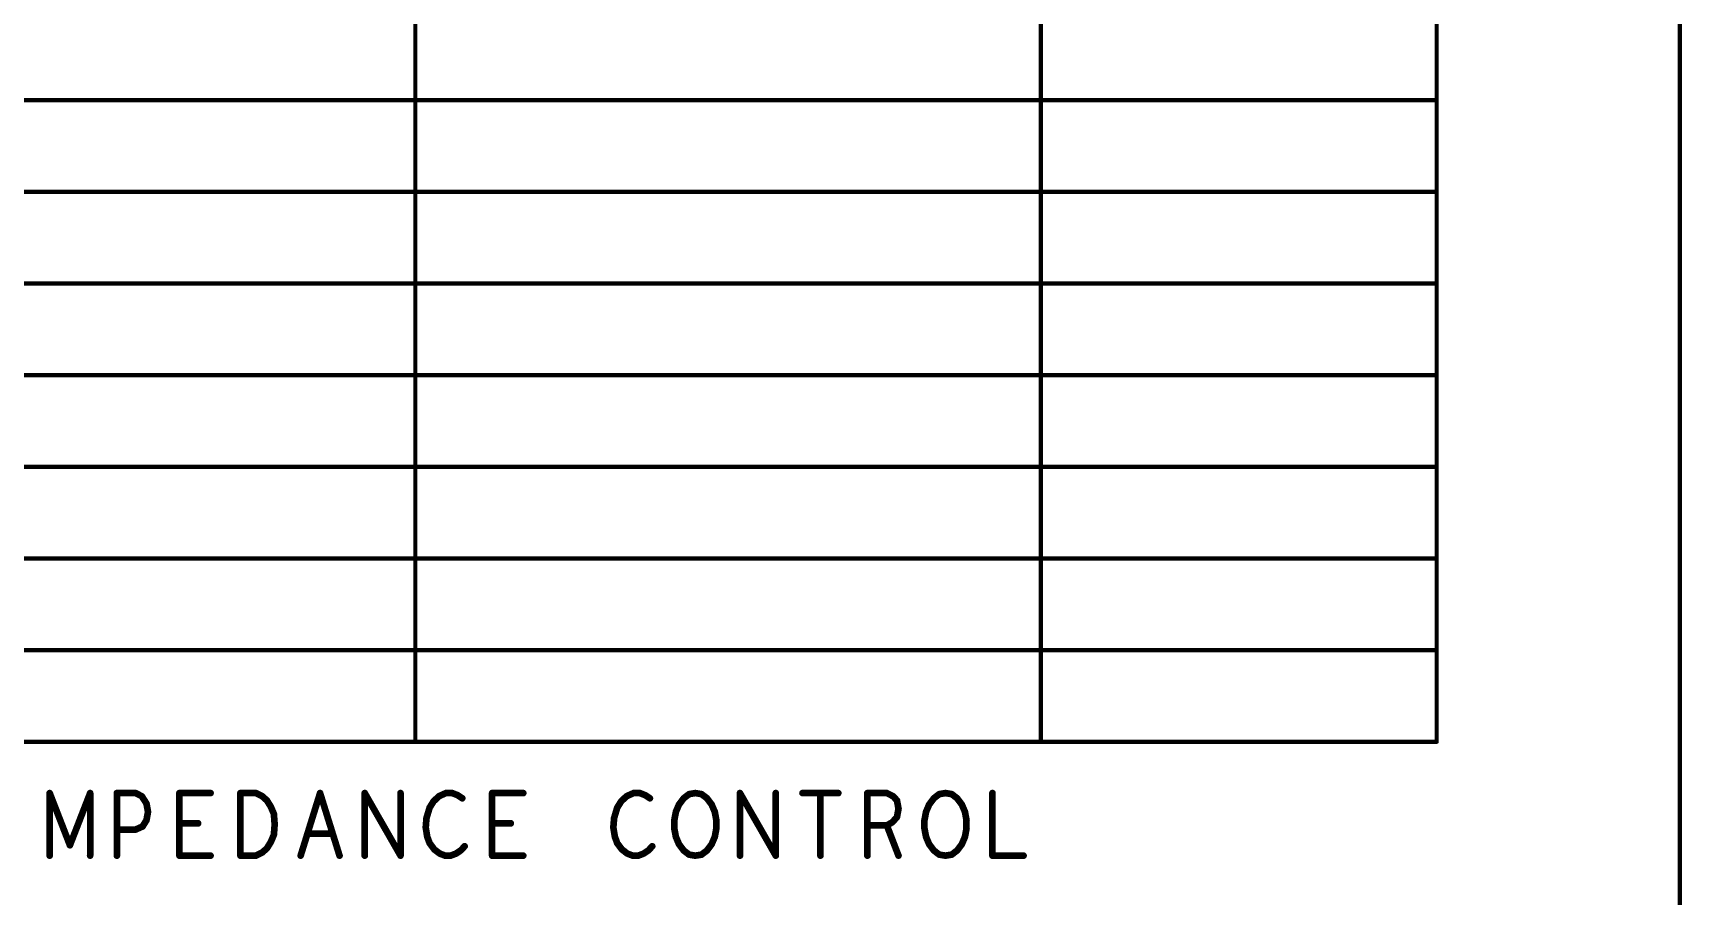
# Model space of a CAD drawing. Extents: x -2963 to -2452, y -1056 to -650.
# Drawn here: x -2567.9 to -2517.7, y -951.5 to -925.2 of the extents above; entities that cross this region are included whole.
import ezdxf

# ---------------------------------------------------------------- set-up
doc = ezdxf.new("R2010")
doc.units = 0
doc.header["$MEASUREMENT"] = 0
doc.layers.add('DRILLDRAWING', color=1, linetype='CONTINUOUS')

msp = doc.modelspace()

# ---------------------------------------------------------------- linework, layer by layer
at = {"layer": 'DRILLDRAWING'}
for points, const_width in [([(-2517.741, -990.067), (-2517.741, -738.626)], 0.13), ([(-2556.259, -946.796), (-2556.259, -899.366)], 0.13), ([(-2537.209, -946.796), (-2537.209, -899.366)], 0.13), ([(-2537.209, -946.796), (-2537.209, -899.366)], 0.13), ([(-2525.149, -946.796), (-2525.149, -899.366)], 0.13), ([(-2617.219, -927.266), (-2525.149, -927.266)], 0.13), ([(-2617.219, -930.056), (-2525.149, -930.056)], 0.13), ([(-2617.219, -932.846), (-2525.149, -932.846)], 0.13), ([(-2617.219, -935.636), (-2525.149, -935.636)], 0.13), ([(-2617.219, -938.426), (-2525.149, -938.426)], 0.13), ([(-2617.219, -941.216), (-2525.149, -941.216)], 0.13), ([(-2617.219, -944.006), (-2525.149, -944.006)], 0.13), ([(-2617.219, -946.796), (-2525.149, -946.796)], 0.13), ([(-2556.259, -946.796), (-2537.209, -946.796)], 0.13), ([(-2537.209, -946.796), (-2525.149, -946.796)], 0.13), ([(-2567.397, -950.265), (-2567.397, -948.36)], 0.203), ([(-2567.397, -948.36), (-2566.781, -949.948)], 0.203), ([(-2566.781, -949.948), (-2566.164, -948.36)], 0.203), ([(-2566.164, -950.265), (-2566.164, -948.36)], 0.203), ([(-2565.35, -950.265), (-2565.35, -948.36)], 0.203), ([(-2565.35, -948.36), (-2564.781, -948.36)], 0.203), ([(-2564.781, -948.36), (-2564.591, -948.456)], 0.203), ([(-2563.445, -950.265), (-2563.445, -948.36)], 0.203), ([(-2563.445, -948.36), (-2562.497, -948.36)], 0.203), ([(-2561.587, -950.265), (-2561.587, -948.36)], 0.203), ([(-2561.587, -948.36), (-2561.113, -948.36)], 0.203), ([(-2561.113, -948.36), (-2560.924, -948.456)], 0.203), ([(-2559.753, -950.265), (-2559.161, -948.36)], 0.203), ([(-2559.161, -948.36), (-2558.568, -950.265)], 0.203), ([(-2557.801, -950.265), (-2557.801, -948.36)], 0.203), ([(-2557.801, -948.36), (-2556.71, -950.265)], 0.203), ([(-2556.71, -950.265), (-2556.71, -948.36)], 0.203), ([(-2555.541, -948.456), (-2555.327, -948.36)], 0.203), ([(-2555.327, -948.36), (-2555.137, -948.36)], 0.203), ([(-2555.137, -948.36), (-2554.972, -948.424)], 0.203), ([(-2554.972, -948.424), (-2554.829, -948.519)], 0.203), ([(-2553.92, -950.265), (-2553.92, -948.36)], 0.203), ([(-2553.92, -948.36), (-2552.972, -948.36)], 0.203), ([(-2549.826, -948.456), (-2549.612, -948.36)], 0.203), ([(-2549.612, -948.36), (-2549.422, -948.36)], 0.203), ([(-2549.422, -948.36), (-2549.257, -948.424)], 0.203), ([(-2549.257, -948.424), (-2549.114, -948.519)], 0.203), ([(-2548.086, -948.519), (-2547.921, -948.392)], 0.203), ([(-2547.921, -948.392), (-2547.731, -948.36)], 0.203), ([(-2547.731, -948.36), (-2547.541, -948.392)], 0.203), ([(-2547.541, -948.392), (-2547.375, -948.519)], 0.203), ([(-2546.371, -950.265), (-2546.371, -948.36)], 0.203), ([(-2546.371, -948.36), (-2545.28, -950.265)], 0.203), ([(-2545.28, -950.265), (-2545.28, -948.36)], 0.203), ([(-2544.466, -948.36), (-2543.375, -948.36)], 0.203), ([(-2543.921, -950.265), (-2543.921, -948.36)], 0.203), ([(-2542.49, -950.265), (-2542.49, -948.36)], 0.203), ([(-2542.49, -948.36), (-2541.897, -948.36)], 0.203), ([(-2541.897, -948.36), (-2541.708, -948.456)], 0.203), ([(-2540.466, -948.519), (-2540.301, -948.392)], 0.203), ([(-2540.301, -948.392), (-2540.111, -948.36)], 0.203), ([(-2540.111, -948.36), (-2539.921, -948.392)], 0.203), ([(-2539.921, -948.392), (-2539.755, -948.519)], 0.203), ([(-2538.68, -950.265), (-2538.68, -948.36)], 0.203), ([(-2564.591, -948.456), (-2564.449, -948.678)], 0.203), ([(-2564.449, -948.678), (-2564.402, -948.932)], 0.203), ([(-2564.449, -949.186), (-2564.402, -948.932)], 0.203), ([(-2560.924, -948.456), (-2560.781, -948.583)], 0.203), ([(-2560.781, -948.583), (-2560.663, -948.773)], 0.203), ([(-2560.663, -948.773), (-2560.568, -948.995)], 0.203), ([(-2555.92, -949.122), (-2555.825, -948.805)], 0.203), ([(-2555.825, -948.805), (-2555.706, -948.614)], 0.203), ([(-2555.706, -948.614), (-2555.541, -948.456)], 0.203), ([(-2550.205, -949.122), (-2550.11, -948.805)], 0.203), ([(-2550.11, -948.805), (-2549.991, -948.614)], 0.203), ([(-2549.991, -948.614), (-2549.826, -948.456)], 0.203), ([(-2548.371, -949.186), (-2548.323, -948.932)], 0.203), ([(-2548.323, -948.932), (-2548.229, -948.71)], 0.203), ([(-2548.229, -948.71), (-2548.086, -948.519)], 0.203), ([(-2547.375, -948.519), (-2547.233, -948.71)], 0.203), ([(-2547.233, -948.71), (-2547.138, -948.932)], 0.203), ([(-2547.138, -948.932), (-2547.091, -949.186)], 0.203), ([(-2541.708, -948.456), (-2541.589, -948.583)], 0.203), ([(-2541.589, -948.583), (-2541.542, -948.837)], 0.203), ([(-2541.589, -949.091), (-2541.542, -948.837)], 0.203), ([(-2540.751, -949.186), (-2540.703, -948.932)], 0.203), ([(-2540.703, -948.932), (-2540.609, -948.71)], 0.203), ([(-2540.609, -948.71), (-2540.466, -948.519)], 0.203), ([(-2539.755, -948.519), (-2539.613, -948.71)], 0.203), ([(-2539.613, -948.71), (-2539.518, -948.932)], 0.203), ([(-2539.518, -948.932), (-2539.471, -949.186)], 0.203), ([(-2564.781, -949.472), (-2564.568, -949.376)], 0.203), ([(-2564.568, -949.376), (-2564.449, -949.186)], 0.203), ([(-2563.445, -949.281), (-2562.876, -949.281)], 0.203), ([(-2560.568, -948.995), (-2560.544, -949.313)], 0.203), ([(-2560.568, -949.63), (-2560.544, -949.313)], 0.203), ([(-2555.943, -949.408), (-2555.92, -949.122)], 0.203), ([(-2555.943, -949.408), (-2555.896, -949.694)], 0.203), ([(-2553.92, -949.281), (-2553.351, -949.281)], 0.203), ([(-2550.228, -949.408), (-2550.205, -949.122)], 0.203), ([(-2550.228, -949.408), (-2550.181, -949.694)], 0.203), ([(-2548.371, -949.44), (-2548.371, -949.186)], 0.203), ([(-2548.371, -949.44), (-2548.323, -949.694)], 0.203), ([(-2547.138, -949.694), (-2547.091, -949.44)], 0.203), ([(-2547.091, -949.44), (-2547.091, -949.186)], 0.203), ([(-2542.49, -949.345), (-2541.897, -949.345)], 0.203), ([(-2541.897, -949.345), (-2541.731, -949.249)], 0.203), ([(-2541.897, -949.345), (-2541.542, -950.265)], 0.203), ([(-2541.731, -949.249), (-2541.589, -949.091)], 0.203), ([(-2540.751, -949.44), (-2540.751, -949.186)], 0.203), ([(-2540.751, -949.44), (-2540.703, -949.694)], 0.203), ([(-2539.518, -949.694), (-2539.471, -949.44)], 0.203), ([(-2539.471, -949.44), (-2539.471, -949.186)], 0.203), ([(-2565.35, -949.472), (-2564.781, -949.472)], 0.203), ([(-2560.781, -950.043), (-2560.663, -949.853)], 0.203), ([(-2560.663, -949.853), (-2560.568, -949.63)], 0.203), ([(-2559.54, -949.599), (-2558.782, -949.599)], 0.203), ([(-2555.896, -949.694), (-2555.825, -949.884)], 0.203), ([(-2555.825, -949.884), (-2555.683, -950.075)], 0.203), ([(-2550.181, -949.694), (-2550.11, -949.884)], 0.203), ([(-2550.11, -949.884), (-2549.968, -950.075)], 0.203), ([(-2548.323, -949.694), (-2548.229, -949.916)], 0.203), ([(-2548.229, -949.916), (-2548.086, -950.107)], 0.203), ([(-2547.375, -950.107), (-2547.233, -949.916)], 0.203), ([(-2547.233, -949.916), (-2547.138, -949.694)], 0.203), ([(-2540.703, -949.694), (-2540.609, -949.916)], 0.203), ([(-2540.609, -949.916), (-2540.466, -950.107)], 0.203), ([(-2539.755, -950.107), (-2539.613, -949.916)], 0.203), ([(-2539.613, -949.916), (-2539.518, -949.694)], 0.203), ([(-2563.445, -950.265), (-2562.497, -950.265)], 0.203), ([(-2561.587, -950.265), (-2561.113, -950.265)], 0.203), ([(-2561.113, -950.265), (-2560.924, -950.17)], 0.203), ([(-2560.924, -950.17), (-2560.781, -950.043)], 0.203), ([(-2555.683, -950.075), (-2555.517, -950.202)], 0.203), ([(-2555.517, -950.202), (-2555.351, -950.265)], 0.203), ([(-2555.351, -950.265), (-2555.185, -950.265)], 0.203), ([(-2555.185, -950.265), (-2555.019, -950.202)], 0.203), ([(-2555.019, -950.202), (-2554.877, -950.107)], 0.203), ([(-2554.877, -950.107), (-2554.758, -949.98)], 0.203), ([(-2553.92, -950.265), (-2552.972, -950.265)], 0.203), ([(-2549.968, -950.075), (-2549.802, -950.202)], 0.203), ([(-2549.802, -950.202), (-2549.636, -950.265)], 0.203), ([(-2549.636, -950.265), (-2549.47, -950.265)], 0.203), ([(-2549.47, -950.265), (-2549.304, -950.202)], 0.203), ([(-2549.304, -950.202), (-2549.162, -950.107)], 0.203), ([(-2549.162, -950.107), (-2549.043, -949.98)], 0.203), ([(-2548.086, -950.107), (-2547.921, -950.234)], 0.203), ([(-2547.921, -950.234), (-2547.731, -950.265)], 0.203), ([(-2547.731, -950.265), (-2547.541, -950.234)], 0.203), ([(-2547.541, -950.234), (-2547.375, -950.107)], 0.203), ([(-2540.466, -950.107), (-2540.301, -950.234)], 0.203), ([(-2540.301, -950.234), (-2540.111, -950.265)], 0.203), ([(-2540.111, -950.265), (-2539.921, -950.234)], 0.203), ([(-2539.921, -950.234), (-2539.755, -950.107)], 0.203), ([(-2538.68, -950.265), (-2537.732, -950.265)], 0.203)]:
    msp.add_lwpolyline(points, dxfattribs=dict(at, const_width=const_width))
for points, const_width in [([(-2525.181, -927.266, 1), (-2525.116, -927.266, 1)], 0.065), ([(-2525.181, -930.056, 1), (-2525.116, -930.056, 1)], 0.065), ([(-2525.181, -932.846, 1), (-2525.116, -932.846, 1)], 0.065), ([(-2525.181, -935.636, 1), (-2525.116, -935.636, 1)], 0.065), ([(-2525.181, -938.426, 1), (-2525.116, -938.426, 1)], 0.065), ([(-2525.181, -941.216, 1), (-2525.116, -941.216, 1)], 0.065), ([(-2525.181, -944.006, 1), (-2525.116, -944.006, 1)], 0.065), ([(-2556.291, -946.796, 1), (-2556.226, -946.796, 1)], 0.065), ([(-2556.291, -946.796, 1), (-2556.226, -946.796, 1)], 0.065), ([(-2537.241, -946.796, 1), (-2537.176, -946.796, 1)], 0.065), ([(-2537.241, -946.796, 1), (-2537.176, -946.796, 1)], 0.065), ([(-2537.241, -946.796, 1), (-2537.176, -946.796, 1)], 0.065), ([(-2537.241, -946.796, 1), (-2537.176, -946.796, 1)], 0.065), ([(-2525.181, -946.796, 1), (-2525.116, -946.796, 1)], 0.065), ([(-2525.181, -946.796, 1), (-2525.116, -946.796, 1)], 0.065), ([(-2525.181, -946.796, 1), (-2525.116, -946.796, 1)], 0.065), ([(-2567.448, -948.36, 1), (-2567.347, -948.36, 1)], 0.102), ([(-2567.448, -948.36, 1), (-2567.347, -948.36, 1)], 0.102), ([(-2566.215, -948.36, 1), (-2566.114, -948.36, 1)], 0.102), ([(-2566.215, -948.36, 1), (-2566.114, -948.36, 1)], 0.102), ([(-2565.401, -948.36, 1), (-2565.299, -948.36, 1)], 0.102), ([(-2565.401, -948.36, 1), (-2565.299, -948.36, 1)], 0.102), ([(-2564.832, -948.36, 1), (-2564.73, -948.36, 1)], 0.102), ([(-2564.832, -948.36, 1), (-2564.73, -948.36, 1)], 0.102), ([(-2563.496, -948.36, 1), (-2563.394, -948.36, 1)], 0.102), ([(-2563.496, -948.36, 1), (-2563.394, -948.36, 1)], 0.102), ([(-2562.547, -948.36, 1), (-2562.446, -948.36, 1)], 0.102), ([(-2561.638, -948.36, 1), (-2561.537, -948.36, 1)], 0.102), ([(-2561.638, -948.36, 1), (-2561.537, -948.36, 1)], 0.102), ([(-2561.164, -948.36, 1), (-2561.063, -948.36, 1)], 0.102), ([(-2561.164, -948.36, 1), (-2561.063, -948.36, 1)], 0.102), ([(-2559.212, -948.36, 1), (-2559.11, -948.36, 1)], 0.102), ([(-2559.212, -948.36, 1), (-2559.11, -948.36, 1)], 0.102), ([(-2557.852, -948.36, 1), (-2557.75, -948.36, 1)], 0.102), ([(-2557.852, -948.36, 1), (-2557.75, -948.36, 1)], 0.102), ([(-2556.761, -948.36, 1), (-2556.66, -948.36, 1)], 0.102), ([(-2555.378, -948.36, 1), (-2555.276, -948.36, 1)], 0.102), ([(-2555.378, -948.36, 1), (-2555.276, -948.36, 1)], 0.102), ([(-2555.188, -948.36, 1), (-2555.087, -948.36, 1)], 0.102), ([(-2555.188, -948.36, 1), (-2555.087, -948.36, 1)], 0.102), ([(-2555.022, -948.424, 1), (-2554.921, -948.424, 1)], 0.102), ([(-2555.022, -948.424, 1), (-2554.921, -948.424, 1)], 0.102), ([(-2553.971, -948.36, 1), (-2553.869, -948.36, 1)], 0.102), ([(-2553.971, -948.36, 1), (-2553.869, -948.36, 1)], 0.102), ([(-2553.022, -948.36, 1), (-2552.921, -948.36, 1)], 0.102), ([(-2549.663, -948.36, 1), (-2549.561, -948.36, 1)], 0.102), ([(-2549.663, -948.36, 1), (-2549.561, -948.36, 1)], 0.102), ([(-2549.473, -948.36, 1), (-2549.372, -948.36, 1)], 0.102), ([(-2549.473, -948.36, 1), (-2549.372, -948.36, 1)], 0.102), ([(-2549.307, -948.424, 1), (-2549.206, -948.424, 1)], 0.102), ([(-2549.307, -948.424, 1), (-2549.206, -948.424, 1)], 0.102), ([(-2547.971, -948.392, 1), (-2547.87, -948.392, 1)], 0.102), ([(-2547.971, -948.392, 1), (-2547.87, -948.392, 1)], 0.102), ([(-2547.782, -948.36, 1), (-2547.68, -948.36, 1)], 0.102), ([(-2547.782, -948.36, 1), (-2547.68, -948.36, 1)], 0.102), ([(-2547.592, -948.392, 1), (-2547.49, -948.392, 1)], 0.102), ([(-2547.592, -948.392, 1), (-2547.49, -948.392, 1)], 0.102), ([(-2546.422, -948.36, 1), (-2546.32, -948.36, 1)], 0.102), ([(-2546.422, -948.36, 1), (-2546.32, -948.36, 1)], 0.102), ([(-2545.331, -948.36, 1), (-2545.23, -948.36, 1)], 0.102), ([(-2544.517, -948.36, 1), (-2544.415, -948.36, 1)], 0.102), ([(-2543.972, -948.36, 1), (-2543.87, -948.36, 1)], 0.102), ([(-2543.426, -948.36, 1), (-2543.325, -948.36, 1)], 0.102), ([(-2542.541, -948.36, 1), (-2542.439, -948.36, 1)], 0.102), ([(-2542.541, -948.36, 1), (-2542.439, -948.36, 1)], 0.102), ([(-2541.948, -948.36, 1), (-2541.846, -948.36, 1)], 0.102), ([(-2541.948, -948.36, 1), (-2541.846, -948.36, 1)], 0.102), ([(-2540.351, -948.392, 1), (-2540.25, -948.392, 1)], 0.102), ([(-2540.351, -948.392, 1), (-2540.25, -948.392, 1)], 0.102), ([(-2540.162, -948.36, 1), (-2540.06, -948.36, 1)], 0.102), ([(-2540.162, -948.36, 1), (-2540.06, -948.36, 1)], 0.102), ([(-2539.972, -948.392, 1), (-2539.87, -948.392, 1)], 0.102), ([(-2539.972, -948.392, 1), (-2539.87, -948.392, 1)], 0.102), ([(-2538.731, -948.36, 1), (-2538.629, -948.36, 1)], 0.102), ([(-2564.642, -948.456, 1), (-2564.541, -948.456, 1)], 0.102), ([(-2564.642, -948.456, 1), (-2564.541, -948.456, 1)], 0.102), ([(-2564.5, -948.678, 1), (-2564.398, -948.678, 1)], 0.102), ([(-2564.5, -948.678, 1), (-2564.398, -948.678, 1)], 0.102), ([(-2564.452, -948.932, 1), (-2564.351, -948.932, 1)], 0.102), ([(-2564.452, -948.932, 1), (-2564.351, -948.932, 1)], 0.102), ([(-2560.974, -948.456, 1), (-2560.873, -948.456, 1)], 0.102), ([(-2560.974, -948.456, 1), (-2560.873, -948.456, 1)], 0.102), ([(-2560.832, -948.583, 1), (-2560.731, -948.583, 1)], 0.102), ([(-2560.832, -948.583, 1), (-2560.731, -948.583, 1)], 0.102), ([(-2560.714, -948.773, 1), (-2560.612, -948.773, 1)], 0.102), ([(-2560.714, -948.773, 1), (-2560.612, -948.773, 1)], 0.102), ([(-2555.876, -948.805, 1), (-2555.774, -948.805, 1)], 0.102), ([(-2555.876, -948.805, 1), (-2555.774, -948.805, 1)], 0.102), ([(-2555.757, -948.614, 1), (-2555.656, -948.614, 1)], 0.102), ([(-2555.757, -948.614, 1), (-2555.656, -948.614, 1)], 0.102), ([(-2555.591, -948.456, 1), (-2555.49, -948.456, 1)], 0.102), ([(-2555.591, -948.456, 1), (-2555.49, -948.456, 1)], 0.102), ([(-2554.88, -948.519, 1), (-2554.779, -948.519, 1)], 0.102), ([(-2550.161, -948.805, 1), (-2550.059, -948.805, 1)], 0.102), ([(-2550.161, -948.805, 1), (-2550.059, -948.805, 1)], 0.102), ([(-2550.042, -948.614, 1), (-2549.941, -948.614, 1)], 0.102), ([(-2550.042, -948.614, 1), (-2549.941, -948.614, 1)], 0.102), ([(-2549.876, -948.456, 1), (-2549.775, -948.456, 1)], 0.102), ([(-2549.876, -948.456, 1), (-2549.775, -948.456, 1)], 0.102), ([(-2549.165, -948.519, 1), (-2549.064, -948.519, 1)], 0.102), ([(-2548.374, -948.932, 1), (-2548.273, -948.932, 1)], 0.102), ([(-2548.374, -948.932, 1), (-2548.273, -948.932, 1)], 0.102), ([(-2548.279, -948.71, 1), (-2548.178, -948.71, 1)], 0.102), ([(-2548.279, -948.71, 1), (-2548.178, -948.71, 1)], 0.102), ([(-2548.137, -948.519, 1), (-2548.036, -948.519, 1)], 0.102), ([(-2548.137, -948.519, 1), (-2548.036, -948.519, 1)], 0.102), ([(-2547.426, -948.519, 1), (-2547.324, -948.519, 1)], 0.102), ([(-2547.426, -948.519, 1), (-2547.324, -948.519, 1)], 0.102), ([(-2547.284, -948.71, 1), (-2547.182, -948.71, 1)], 0.102), ([(-2547.284, -948.71, 1), (-2547.182, -948.71, 1)], 0.102), ([(-2547.189, -948.932, 1), (-2547.087, -948.932, 1)], 0.102), ([(-2547.189, -948.932, 1), (-2547.087, -948.932, 1)], 0.102), ([(-2541.759, -948.456, 1), (-2541.657, -948.456, 1)], 0.102), ([(-2541.759, -948.456, 1), (-2541.657, -948.456, 1)], 0.102), ([(-2541.64, -948.583, 1), (-2541.538, -948.583, 1)], 0.102), ([(-2541.64, -948.583, 1), (-2541.538, -948.583, 1)], 0.102), ([(-2541.592, -948.837, 1), (-2541.491, -948.837, 1)], 0.102), ([(-2541.592, -948.837, 1), (-2541.491, -948.837, 1)], 0.102), ([(-2540.754, -948.932, 1), (-2540.653, -948.932, 1)], 0.102), ([(-2540.754, -948.932, 1), (-2540.653, -948.932, 1)], 0.102), ([(-2540.659, -948.71, 1), (-2540.558, -948.71, 1)], 0.102), ([(-2540.659, -948.71, 1), (-2540.558, -948.71, 1)], 0.102), ([(-2540.517, -948.519, 1), (-2540.416, -948.519, 1)], 0.102), ([(-2540.517, -948.519, 1), (-2540.416, -948.519, 1)], 0.102), ([(-2539.806, -948.519, 1), (-2539.704, -948.519, 1)], 0.102), ([(-2539.806, -948.519, 1), (-2539.704, -948.519, 1)], 0.102), ([(-2539.664, -948.71, 1), (-2539.562, -948.71, 1)], 0.102), ([(-2539.664, -948.71, 1), (-2539.562, -948.71, 1)], 0.102), ([(-2539.569, -948.932, 1), (-2539.467, -948.932, 1)], 0.102), ([(-2539.569, -948.932, 1), (-2539.467, -948.932, 1)], 0.102), ([(-2564.619, -949.376, 1), (-2564.517, -949.376, 1)], 0.102), ([(-2564.619, -949.376, 1), (-2564.517, -949.376, 1)], 0.102), ([(-2564.5, -949.186, 1), (-2564.398, -949.186, 1)], 0.102), ([(-2564.5, -949.186, 1), (-2564.398, -949.186, 1)], 0.102), ([(-2563.496, -949.281, 1), (-2563.394, -949.281, 1)], 0.102), ([(-2562.927, -949.281, 1), (-2562.825, -949.281, 1)], 0.102), ([(-2560.619, -948.995, 1), (-2560.517, -948.995, 1)], 0.102), ([(-2560.619, -948.995, 1), (-2560.517, -948.995, 1)], 0.102), ([(-2560.595, -949.313, 1), (-2560.494, -949.313, 1)], 0.102), ([(-2560.595, -949.313, 1), (-2560.494, -949.313, 1)], 0.102), ([(-2555.994, -949.408, 1), (-2555.893, -949.408, 1)], 0.102), ([(-2555.994, -949.408, 1), (-2555.893, -949.408, 1)], 0.102), ([(-2555.971, -949.122, 1), (-2555.869, -949.122, 1)], 0.102), ([(-2555.971, -949.122, 1), (-2555.869, -949.122, 1)], 0.102), ([(-2553.971, -949.281, 1), (-2553.869, -949.281, 1)], 0.102), ([(-2553.402, -949.281, 1), (-2553.3, -949.281, 1)], 0.102), ([(-2550.279, -949.408, 1), (-2550.178, -949.408, 1)], 0.102), ([(-2550.279, -949.408, 1), (-2550.178, -949.408, 1)], 0.102), ([(-2550.256, -949.122, 1), (-2550.154, -949.122, 1)], 0.102), ([(-2550.256, -949.122, 1), (-2550.154, -949.122, 1)], 0.102), ([(-2548.422, -949.186, 1), (-2548.32, -949.186, 1)], 0.102), ([(-2548.422, -949.186, 1), (-2548.32, -949.186, 1)], 0.102), ([(-2548.422, -949.44, 1), (-2548.32, -949.44, 1)], 0.102), ([(-2548.422, -949.44, 1), (-2548.32, -949.44, 1)], 0.102), ([(-2547.142, -949.186, 1), (-2547.04, -949.186, 1)], 0.102), ([(-2547.142, -949.186, 1), (-2547.04, -949.186, 1)], 0.102), ([(-2547.142, -949.44, 1), (-2547.04, -949.44, 1)], 0.102), ([(-2547.142, -949.44, 1), (-2547.04, -949.44, 1)], 0.102), ([(-2542.541, -949.345, 1), (-2542.439, -949.345, 1)], 0.102), ([(-2541.948, -949.345, 1), (-2541.846, -949.345, 1)], 0.102), ([(-2541.948, -949.345, 1), (-2541.846, -949.345, 1)], 0.102), ([(-2541.948, -949.345, 1), (-2541.846, -949.345, 1)], 0.102), ([(-2541.782, -949.249, 1), (-2541.681, -949.249, 1)], 0.102), ([(-2541.782, -949.249, 1), (-2541.681, -949.249, 1)], 0.102), ([(-2541.64, -949.091, 1), (-2541.538, -949.091, 1)], 0.102), ([(-2541.64, -949.091, 1), (-2541.538, -949.091, 1)], 0.102), ([(-2540.802, -949.186, 1), (-2540.7, -949.186, 1)], 0.102), ([(-2540.802, -949.186, 1), (-2540.7, -949.186, 1)], 0.102), ([(-2540.802, -949.44, 1), (-2540.7, -949.44, 1)], 0.102), ([(-2540.802, -949.44, 1), (-2540.7, -949.44, 1)], 0.102), ([(-2539.522, -949.186, 1), (-2539.42, -949.186, 1)], 0.102), ([(-2539.522, -949.186, 1), (-2539.42, -949.186, 1)], 0.102), ([(-2539.522, -949.44, 1), (-2539.42, -949.44, 1)], 0.102), ([(-2539.522, -949.44, 1), (-2539.42, -949.44, 1)], 0.102), ([(-2566.832, -949.948, 1), (-2566.73, -949.948, 1)], 0.102), ([(-2566.832, -949.948, 1), (-2566.73, -949.948, 1)], 0.102), ([(-2565.401, -949.472, 1), (-2565.299, -949.472, 1)], 0.102), ([(-2564.832, -949.472, 1), (-2564.73, -949.472, 1)], 0.102), ([(-2564.832, -949.472, 1), (-2564.73, -949.472, 1)], 0.102), ([(-2560.714, -949.853, 1), (-2560.612, -949.853, 1)], 0.102), ([(-2560.714, -949.853, 1), (-2560.612, -949.853, 1)], 0.102), ([(-2560.619, -949.63, 1), (-2560.517, -949.63, 1)], 0.102), ([(-2560.619, -949.63, 1), (-2560.517, -949.63, 1)], 0.102), ([(-2559.591, -949.599, 1), (-2559.489, -949.599, 1)], 0.102), ([(-2558.832, -949.599, 1), (-2558.731, -949.599, 1)], 0.102), ([(-2555.947, -949.694, 1), (-2555.845, -949.694, 1)], 0.102), ([(-2555.947, -949.694, 1), (-2555.845, -949.694, 1)], 0.102), ([(-2555.876, -949.884, 1), (-2555.774, -949.884, 1)], 0.102), ([(-2555.876, -949.884, 1), (-2555.774, -949.884, 1)], 0.102), ([(-2550.232, -949.694, 1), (-2550.13, -949.694, 1)], 0.102), ([(-2550.232, -949.694, 1), (-2550.13, -949.694, 1)], 0.102), ([(-2550.161, -949.884, 1), (-2550.059, -949.884, 1)], 0.102), ([(-2550.161, -949.884, 1), (-2550.059, -949.884, 1)], 0.102), ([(-2548.374, -949.694, 1), (-2548.273, -949.694, 1)], 0.102), ([(-2548.374, -949.694, 1), (-2548.273, -949.694, 1)], 0.102), ([(-2548.279, -949.916, 1), (-2548.178, -949.916, 1)], 0.102), ([(-2548.279, -949.916, 1), (-2548.178, -949.916, 1)], 0.102), ([(-2547.284, -949.916, 1), (-2547.182, -949.916, 1)], 0.102), ([(-2547.284, -949.916, 1), (-2547.182, -949.916, 1)], 0.102), ([(-2547.189, -949.694, 1), (-2547.087, -949.694, 1)], 0.102), ([(-2547.189, -949.694, 1), (-2547.087, -949.694, 1)], 0.102), ([(-2540.754, -949.694, 1), (-2540.653, -949.694, 1)], 0.102), ([(-2540.754, -949.694, 1), (-2540.653, -949.694, 1)], 0.102), ([(-2540.659, -949.916, 1), (-2540.558, -949.916, 1)], 0.102), ([(-2540.659, -949.916, 1), (-2540.558, -949.916, 1)], 0.102), ([(-2539.664, -949.916, 1), (-2539.562, -949.916, 1)], 0.102), ([(-2539.664, -949.916, 1), (-2539.562, -949.916, 1)], 0.102), ([(-2539.569, -949.694, 1), (-2539.467, -949.694, 1)], 0.102), ([(-2539.569, -949.694, 1), (-2539.467, -949.694, 1)], 0.102), ([(-2567.448, -950.265, 1), (-2567.347, -950.265, 1)], 0.102), ([(-2566.215, -950.265, 1), (-2566.114, -950.265, 1)], 0.102), ([(-2565.401, -950.265, 1), (-2565.299, -950.265, 1)], 0.102), ([(-2563.496, -950.265, 1), (-2563.394, -950.265, 1)], 0.102), ([(-2563.496, -950.265, 1), (-2563.394, -950.265, 1)], 0.102), ([(-2562.547, -950.265, 1), (-2562.446, -950.265, 1)], 0.102), ([(-2561.638, -950.265, 1), (-2561.537, -950.265, 1)], 0.102), ([(-2561.638, -950.265, 1), (-2561.537, -950.265, 1)], 0.102), ([(-2561.164, -950.265, 1), (-2561.063, -950.265, 1)], 0.102), ([(-2561.164, -950.265, 1), (-2561.063, -950.265, 1)], 0.102), ([(-2560.974, -950.17, 1), (-2560.873, -950.17, 1)], 0.102), ([(-2560.974, -950.17, 1), (-2560.873, -950.17, 1)], 0.102), ([(-2560.832, -950.043, 1), (-2560.731, -950.043, 1)], 0.102), ([(-2560.832, -950.043, 1), (-2560.731, -950.043, 1)], 0.102), ([(-2559.804, -950.265, 1), (-2559.703, -950.265, 1)], 0.102), ([(-2558.619, -950.265, 1), (-2558.517, -950.265, 1)], 0.102), ([(-2557.852, -950.265, 1), (-2557.75, -950.265, 1)], 0.102), ([(-2556.761, -950.265, 1), (-2556.66, -950.265, 1)], 0.102), ([(-2556.761, -950.265, 1), (-2556.66, -950.265, 1)], 0.102), ([(-2555.734, -950.075, 1), (-2555.632, -950.075, 1)], 0.102), ([(-2555.734, -950.075, 1), (-2555.632, -950.075, 1)], 0.102), ([(-2555.567, -950.202, 1), (-2555.466, -950.202, 1)], 0.102), ([(-2555.567, -950.202, 1), (-2555.466, -950.202, 1)], 0.102), ([(-2555.402, -950.265, 1), (-2555.3, -950.265, 1)], 0.102), ([(-2555.402, -950.265, 1), (-2555.3, -950.265, 1)], 0.102), ([(-2555.236, -950.265, 1), (-2555.134, -950.265, 1)], 0.102), ([(-2555.236, -950.265, 1), (-2555.134, -950.265, 1)], 0.102), ([(-2555.07, -950.202, 1), (-2554.968, -950.202, 1)], 0.102), ([(-2555.07, -950.202, 1), (-2554.968, -950.202, 1)], 0.102), ([(-2554.927, -950.107, 1), (-2554.826, -950.107, 1)], 0.102), ([(-2554.927, -950.107, 1), (-2554.826, -950.107, 1)], 0.102), ([(-2554.809, -949.98, 1), (-2554.707, -949.98, 1)], 0.102), ([(-2553.971, -950.265, 1), (-2553.869, -950.265, 1)], 0.102), ([(-2553.971, -950.265, 1), (-2553.869, -950.265, 1)], 0.102), ([(-2553.022, -950.265, 1), (-2552.921, -950.265, 1)], 0.102), ([(-2550.019, -950.075, 1), (-2549.917, -950.075, 1)], 0.102), ([(-2550.019, -950.075, 1), (-2549.917, -950.075, 1)], 0.102), ([(-2549.852, -950.202, 1), (-2549.751, -950.202, 1)], 0.102), ([(-2549.852, -950.202, 1), (-2549.751, -950.202, 1)], 0.102), ([(-2549.687, -950.265, 1), (-2549.585, -950.265, 1)], 0.102), ([(-2549.687, -950.265, 1), (-2549.585, -950.265, 1)], 0.102), ([(-2549.521, -950.265, 1), (-2549.419, -950.265, 1)], 0.102), ([(-2549.521, -950.265, 1), (-2549.419, -950.265, 1)], 0.102), ([(-2549.355, -950.202, 1), (-2549.253, -950.202, 1)], 0.102), ([(-2549.355, -950.202, 1), (-2549.253, -950.202, 1)], 0.102), ([(-2549.212, -950.107, 1), (-2549.111, -950.107, 1)], 0.102), ([(-2549.212, -950.107, 1), (-2549.111, -950.107, 1)], 0.102), ([(-2549.094, -949.98, 1), (-2548.992, -949.98, 1)], 0.102), ([(-2548.137, -950.107, 1), (-2548.036, -950.107, 1)], 0.102), ([(-2548.137, -950.107, 1), (-2548.036, -950.107, 1)], 0.102), ([(-2547.971, -950.234, 1), (-2547.87, -950.234, 1)], 0.102), ([(-2547.971, -950.234, 1), (-2547.87, -950.234, 1)], 0.102), ([(-2547.782, -950.265, 1), (-2547.68, -950.265, 1)], 0.102), ([(-2547.782, -950.265, 1), (-2547.68, -950.265, 1)], 0.102), ([(-2547.592, -950.234, 1), (-2547.49, -950.234, 1)], 0.102), ([(-2547.592, -950.234, 1), (-2547.49, -950.234, 1)], 0.102), ([(-2547.426, -950.107, 1), (-2547.324, -950.107, 1)], 0.102), ([(-2547.426, -950.107, 1), (-2547.324, -950.107, 1)], 0.102), ([(-2546.422, -950.265, 1), (-2546.32, -950.265, 1)], 0.102), ([(-2545.331, -950.265, 1), (-2545.23, -950.265, 1)], 0.102), ([(-2545.331, -950.265, 1), (-2545.23, -950.265, 1)], 0.102), ([(-2543.972, -950.265, 1), (-2543.87, -950.265, 1)], 0.102), ([(-2542.541, -950.265, 1), (-2542.439, -950.265, 1)], 0.102), ([(-2541.592, -950.265, 1), (-2541.491, -950.265, 1)], 0.102), ([(-2540.517, -950.107, 1), (-2540.416, -950.107, 1)], 0.102), ([(-2540.517, -950.107, 1), (-2540.416, -950.107, 1)], 0.102), ([(-2540.351, -950.234, 1), (-2540.25, -950.234, 1)], 0.102), ([(-2540.351, -950.234, 1), (-2540.25, -950.234, 1)], 0.102), ([(-2540.162, -950.265, 1), (-2540.06, -950.265, 1)], 0.102), ([(-2540.162, -950.265, 1), (-2540.06, -950.265, 1)], 0.102), ([(-2539.972, -950.234, 1), (-2539.87, -950.234, 1)], 0.102), ([(-2539.972, -950.234, 1), (-2539.87, -950.234, 1)], 0.102), ([(-2539.806, -950.107, 1), (-2539.704, -950.107, 1)], 0.102), ([(-2539.806, -950.107, 1), (-2539.704, -950.107, 1)], 0.102), ([(-2538.731, -950.265, 1), (-2538.629, -950.265, 1)], 0.102), ([(-2538.731, -950.265, 1), (-2538.629, -950.265, 1)], 0.102), ([(-2537.782, -950.265, 1), (-2537.681, -950.265, 1)], 0.102)]:
    msp.add_lwpolyline(points, format="xyb", close=True, dxfattribs=dict(at, const_width=const_width))

doc.saveas('drawing.dxf')
